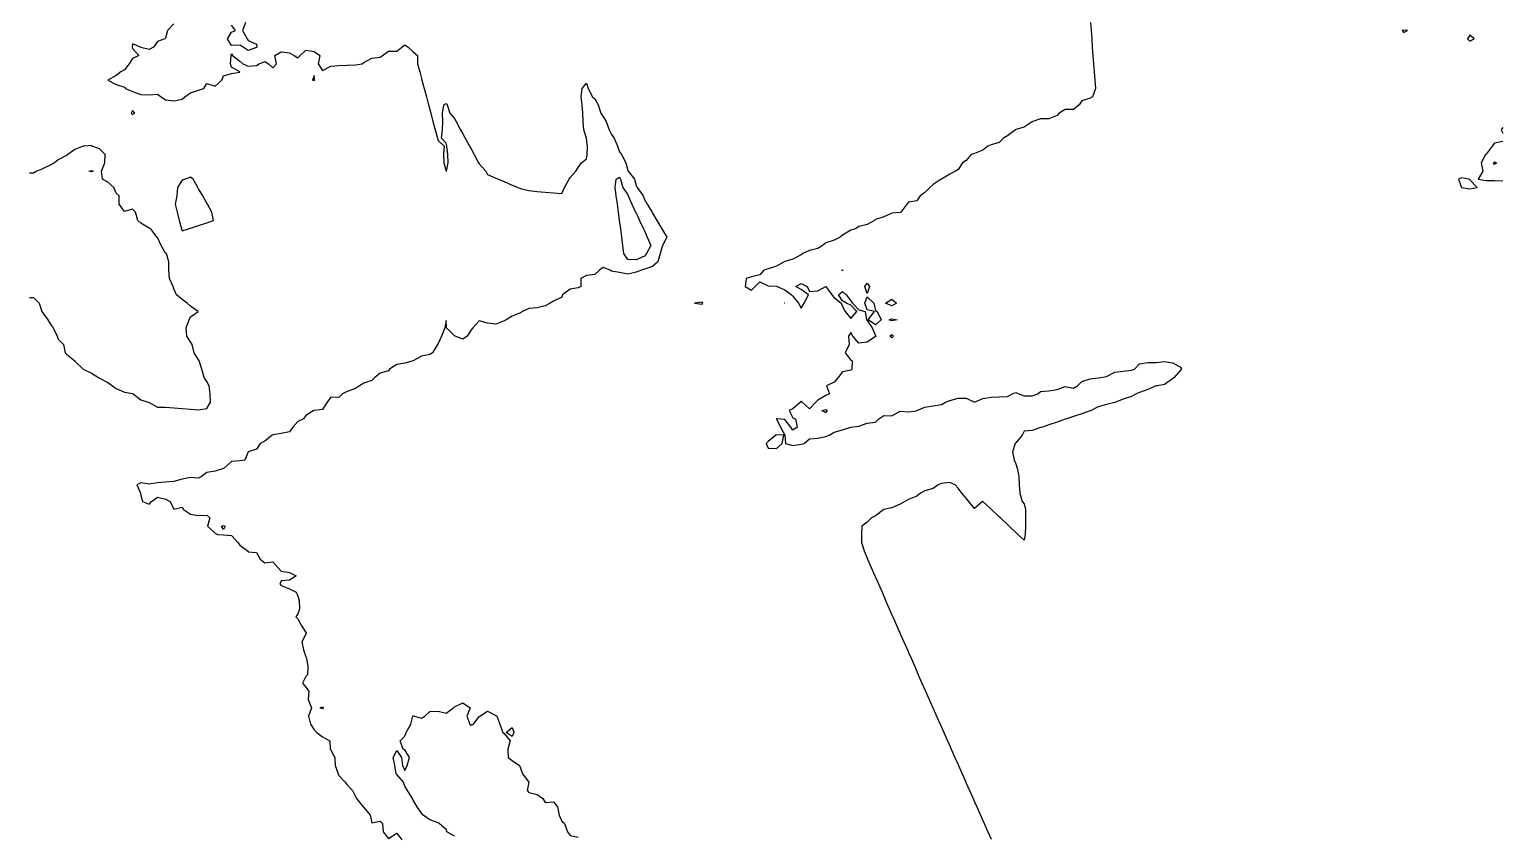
# Model space of a CAD drawing. Header units: metres. Extents: x 2681030 to 2681330, y 1246000 to 1246290.
# Drawn here: x 2681030 to 2681119.2, y 1246189 to 1246237.8 of the extents above; entities that cross this region are included whole.
import ezdxf

# ---------------------------------------------------------------- set-up
doc = ezdxf.new("R2010")
doc.units = ezdxf.units.M
doc.layers.add('BASIS_HOEHENLINIEN', color=8, linetype='Continuous')

msp = doc.modelspace()

# ---------------------------------------------------------------- linework, layer by layer
at = {"layer": 'BASIS_HOEHENLINIEN'}
for points in [[(2681038.75, 1246238.154, 430.5), (2681038.358, 1246237.75, 430.5), (2681038.25, 1246237.295, 430.5), (2681038.193, 1246237.25, 430.5), (2681037.75, 1246237.09, 430.5), (2681037.518, 1246236.75, 430.5), (2681037.25, 1246236.608, 430.5), (2681036.75, 1246236.739, 430.5), (2681036.732, 1246236.75, 430.5), (2681036.25, 1246236.954, 430.5), (2681036.22, 1246236.75, 430.5), (2681036.25, 1246236.666, 430.5), (2681036.627, 1246236.25, 430.5), (2681036.25, 1246236.067, 430.5), (2681036.049, 1246235.75, 430.5), (2681035.75, 1246235.375, 430.5), (2681035.532, 1246235.25, 430.5), (2681035.25, 1246235.041, 430.5), (2681034.752, 1246234.75, 430.5), (2681035.25, 1246234.484, 430.5), (2681035.75, 1246234.331, 430.5), (2681035.811, 1246234.25, 430.5), (2681036.25, 1246234.059, 430.5), (2681036.75, 1246233.889, 430.5), (2681037.25, 1246233.858, 430.5), (2681037.75, 1246233.901, 430.5), (2681037.973, 1246233.75, 430.5), (2681038.25, 1246233.551, 430.5), (2681038.75, 1246233.501, 430.5), (2681039.25, 1246233.605, 430.5), (2681039.423, 1246233.75, 430.5), (2681039.75, 1246233.977, 430.5), (2681040.25, 1246234.149, 430.5), (2681040.574, 1246234.25, 430.5), (2681040.75, 1246234.552, 430.5), (2681041.25, 1246234.379, 430.5), (2681041.651, 1246234.75, 430.5), (2681041.75, 1246235.018, 430.5), (2681042.25, 1246235.154, 430.5), (2681042.75, 1246235.246, 430.5), (2681042.751, 1246235.25, 430.5), (2681042.75, 1246235.255, 430.5), (2681042.25, 1246235.539, 430.5), (2681042.176, 1246235.75, 430.5), (2681042.221, 1246236.25, 430.5), (2681042.25, 1246236.351, 430.5), (2681042.305, 1246236.25, 430.5), (2681042.75, 1246235.895, 430.5), (2681042.923, 1246235.75, 430.5), (2681043.25, 1246235.599, 430.5), (2681043.75, 1246235.639, 430.5), (2681043.918, 1246235.75, 430.5), (2681044.25, 1246235.881, 430.5), (2681044.48, 1246235.75, 430.5), (2681044.75, 1246235.508, 430.5), (2681044.957, 1246235.75, 430.5), (2681044.861, 1246236.25, 430.5), (2681045.25, 1246236.46, 430.5), (2681045.75, 1246236.408, 430.5), (2681046.041, 1246236.25, 430.5), (2681046.25, 1246236.1, 430.5), (2681046.409, 1246236.25, 430.5), (2681046.75, 1246236.577, 430.5), (2681047.25, 1246236.487, 430.5), (2681047.601, 1246236.25, 430.5), (2681047.498, 1246235.75, 430.5), (2681047.75, 1246235.338, 430.5), (2681048.25, 1246235.596, 430.5), (2681048.75, 1246235.636, 430.5), (2681049.25, 1246235.651, 430.5), (2681049.75, 1246235.674, 430.5), (2681050.152, 1246235.75, 430.5), (2681050.25, 1246235.82, 430.5), (2681050.75, 1246236.083, 430.5), (2681051.25, 1246236.137, 430.5), (2681051.385, 1246236.25, 430.5), (2681051.75, 1246236.509, 430.5), (2681052.25, 1246236.503, 430.5), (2681052.564, 1246236.75, 430.5), (2681052.75, 1246236.895, 430.5), (2681052.95, 1246236.75, 430.5), (2681053.25, 1246236.458, 430.5), (2681053.516, 1246236.25, 430.5), (2681053.51, 1246235.75, 430.5), (2681053.643, 1246235.25, 430.5), (2681053.75, 1246234.849, 430.5), (2681053.777, 1246234.75, 430.5), (2681053.91, 1246234.25, 430.5), (2681054.043, 1246233.75, 430.5), (2681054.177, 1246233.25, 430.5), (2681054.25, 1246232.977, 430.5), (2681054.322, 1246232.75, 430.5), (2681054.444, 1246232.25, 430.5), (2681054.577, 1246231.75, 430.5), (2681054.71, 1246231.25, 430.5), (2681054.75, 1246231.102, 430.5), (2681055.116, 1246230.75, 430.5), (2681055.073, 1246230.25, 430.5), (2681055.111, 1246229.75, 430.5), (2681055.244, 1246229.25, 430.5), (2681055.25, 1246229.228, 430.5), (2681055.258, 1246229.25, 430.5), (2681055.364, 1246229.75, 430.5), (2681055.341, 1246230.25, 430.5), (2681055.275, 1246230.75, 430.5), (2681055.25, 1246230.943, 430.5), (2681054.959, 1246231.25, 430.5), (2681055.021, 1246231.75, 430.5), (2681055.033, 1246232.25, 430.5), (2681055.012, 1246232.75, 430.5), (2681055.108, 1246233.25, 430.5), (2681055.25, 1246233.338, 430.5), (2681055.298, 1246233.25, 430.5), (2681055.475, 1246232.75, 430.5), (2681055.75, 1246232.424, 430.5), (2681055.845, 1246232.25, 430.5), (2681056.118, 1246231.75, 430.5), (2681056.25, 1246231.509, 430.5), (2681056.392, 1246231.25, 430.5), (2681056.666, 1246230.75, 430.5), (2681056.75, 1246230.595, 430.5), (2681056.944, 1246230.25, 430.5), (2681057.212, 1246229.75, 430.5), (2681057.25, 1246229.681, 430.5), (2681057.644, 1246229.25, 430.5), (2681057.75, 1246229.037, 430.5), (2681058.25, 1246228.824, 430.5), (2681058.424, 1246228.75, 430.5), (2681058.75, 1246228.612, 430.5), (2681059.25, 1246228.399, 430.5), (2681059.602, 1246228.25, 430.5), (2681059.75, 1246228.187, 430.5), (2681060.25, 1246228.065, 430.5), (2681060.75, 1246228.018, 430.5), (2681061.25, 1246227.973, 430.5), (2681061.75, 1246227.927, 430.5), (2681062.25, 1246227.882, 430.5), (2681062.421, 1246228.25, 430.5), (2681062.691, 1246228.75, 430.5), (2681062.75, 1246228.849, 430.5), (2681063.1, 1246229.25, 430.5), (2681063.25, 1246229.466, 430.5), (2681063.448, 1246229.75, 430.5), (2681063.75, 1246229.989, 430.5), (2681063.784, 1246230.25, 430.5), (2681063.813, 1246230.75, 430.5), (2681063.75, 1246231.228, 430.5), (2681063.736, 1246231.25, 430.5), (2681063.577, 1246231.75, 430.5), (2681063.536, 1246232.25, 430.5), (2681063.518, 1246232.75, 430.5), (2681063.484, 1246233.25, 430.5), (2681063.428, 1246233.75, 430.5), (2681063.481, 1246234.25, 430.5), (2681063.75, 1246234.572, 430.5), (2681063.843, 1246234.25, 430.5), (2681064.117, 1246233.75, 430.5), (2681064.25, 1246233.62, 430.5), (2681064.45, 1246233.25, 430.5), (2681064.61, 1246232.75, 430.5), (2681064.75, 1246232.539, 430.5), (2681064.943, 1246232.25, 430.5), (2681065.111, 1246231.75, 430.5), (2681065.25, 1246231.452, 430.5), (2681065.413, 1246231.25, 430.5), (2681065.623, 1246230.75, 430.5), (2681065.75, 1246230.404, 430.5), (2681065.866, 1246230.25, 430.5), (2681066.134, 1246229.75, 430.5), (2681066.25, 1246229.287, 430.5), (2681066.274, 1246229.25, 430.5), (2681066.65, 1246228.75, 430.5), (2681066.75, 1246228.368, 430.5), (2681066.82, 1246228.25, 430.5), (2681067.175, 1246227.75, 430.5), (2681067.25, 1246227.529, 430.5), (2681067.416, 1246227.25, 430.5), (2681067.721, 1246226.75, 430.5), (2681067.75, 1246226.691, 430.5), (2681068.013, 1246226.25, 430.5), (2681068.25, 1246225.852, 430.5), (2681068.311, 1246225.75, 430.5), (2681068.609, 1246225.25, 430.5), (2681068.343, 1246224.75, 430.5), (2681068.25, 1246224.4, 430.5), (2681068.216, 1246224.25, 430.5), (2681068.057, 1246223.75, 430.5), (2681067.75, 1246223.477, 430.5), (2681067.25, 1246223.307, 430.5), (2681067.076, 1246223.25, 430.5), (2681066.75, 1246223.124, 430.5), (2681066.25, 1246223.004, 430.5), (2681065.75, 1246223.104, 430.5), (2681065.25, 1246223.191, 430.5), (2681065.188, 1246223.25, 430.5), (2681064.75, 1246223.417, 430.5), (2681064.536, 1246223.25, 430.5), (2681064.25, 1246222.991, 430.5), (2681063.75, 1246222.934, 430.5), (2681063.412, 1246222.75, 430.5), (2681063.392, 1246222.25, 430.5), (2681063.25, 1246222.168, 430.5), (2681062.75, 1246222.097, 430.5), (2681062.298, 1246221.75, 430.5), (2681062.25, 1246221.617, 430.5), (2681061.75, 1246221.38, 430.5), (2681061.543, 1246221.25, 430.5), (2681061.25, 1246221.083, 430.5), (2681060.75, 1246220.97, 430.5), (2681060.25, 1246220.931, 430.5), (2681059.878, 1246220.75, 430.5), (2681059.75, 1246220.655, 430.5), (2681059.25, 1246220.471, 430.5), (2681058.885, 1246220.25, 430.5), (2681058.75, 1246220.187, 430.5), (2681058.25, 1246219.988, 430.5), (2681057.75, 1246220.041, 430.5), (2681057.25, 1246220.171, 430.5), (2681056.863, 1246219.75, 430.5), (2681056.75, 1246219.644, 430.5), (2681056.512, 1246219.25, 430.5), (2681056.25, 1246219.066, 430.5), (2681055.785, 1246219.25, 430.5), (2681055.75, 1246219.267, 430.5), (2681055.274, 1246219.75, 430.5), (2681055.25, 1246220.202, 430.5), (2681055.164, 1246219.75, 430.5), (2681054.968, 1246219.25, 430.5), (2681054.75, 1246218.814, 430.5), (2681054.725, 1246218.75, 430.5), (2681054.426, 1246218.25, 430.5), (2681054.25, 1246218.133, 430.5), (2681053.75, 1246218.032, 430.5), (2681053.25, 1246217.754, 430.5), (2681053.24, 1246217.75, 430.5), (2681052.75, 1246217.621, 430.5), (2681052.25, 1246217.537, 430.5), (2681051.808, 1246217.25, 430.5), (2681051.75, 1246217.161, 430.5), (2681051.25, 1246217.008, 430.5), (2681050.921, 1246216.75, 430.5), (2681050.75, 1246216.571, 430.5), (2681050.25, 1246216.396, 430.5), (2681049.997, 1246216.25, 430.5), (2681049.75, 1246216.09, 430.5), (2681049.25, 1246215.911, 430.5), (2681048.972, 1246215.75, 430.5), (2681048.75, 1246215.541, 430.5), (2681048.25, 1246215.557, 430.5), (2681048.03, 1246215.25, 430.5), (2681047.75, 1246214.802, 430.5), (2681047.25, 1246214.757, 430.5), (2681047.226, 1246214.75, 430.5), (2681046.75, 1246214.457, 430.5), (2681046.597, 1246214.25, 430.5), (2681046.25, 1246214.092, 430.5), (2681045.949, 1246213.75, 430.5), (2681045.75, 1246213.456, 430.5), (2681045.25, 1246213.359, 430.5), (2681044.75, 1246213.287, 430.5), (2681044.697, 1246213.25, 430.5), (2681044.25, 1246212.893, 430.5), (2681043.973, 1246212.75, 430.5), (2681043.75, 1246212.41, 430.5), (2681043.25, 1246212.252, 430.5), (2681043.248, 1246212.25, 430.5), (2681043.039, 1246211.75, 430.5), (2681042.75, 1246211.695, 430.5), (2681042.25, 1246211.654, 430.5), (2681041.788, 1246211.25, 430.5), (2681041.75, 1246211.233, 430.5), (2681041.25, 1246211.082, 430.5), (2681040.75, 1246211, 430.5), (2681040.424, 1246210.75, 430.5), (2681040.25, 1246210.661, 430.5), (2681039.75, 1246210.689, 430.5), (2681039.25, 1246210.584, 430.5), (2681038.75, 1246210.443, 430.5), (2681038.25, 1246210.402, 430.5), (2681037.75, 1246210.367, 430.5), (2681037.25, 1246210.294, 430.5), (2681036.75, 1246210.367, 430.5), (2681036.496, 1246210.25, 430.5), (2681036.736, 1246209.75, 430.5), (2681036.75, 1246209.601, 430.5), (2681036.849, 1246209.25, 430.5), (2681037.25, 1246209.073, 430.5), (2681037.398, 1246209.25, 430.5), (2681037.75, 1246209.504, 430.5), (2681038.25, 1246209.385, 430.5), (2681038.516, 1246209.25, 430.5), (2681038.75, 1246208.781, 430.5), (2681039.25, 1246208.9, 430.5), (2681039.33, 1246208.75, 430.5), (2681039.75, 1246208.475, 430.5), (2681040.25, 1246208.397, 430.5), (2681040.75, 1246208.41, 430.5), (2681040.937, 1246208.25, 430.5), (2681040.793, 1246207.75, 430.5), (2681041.25, 1246207.322, 430.5), (2681041.408, 1246207.25, 430.5), (2681041.75, 1246207.219, 430.5), (2681042.25, 1246207.188, 430.5), (2681042.632, 1246206.75, 430.5), (2681042.75, 1246206.604, 430.5), (2681043.208, 1246206.25, 430.5), (2681043.25, 1246206.199, 430.5), (2681043.75, 1246206.146, 430.5), (2681043.985, 1246205.75, 430.5), (2681044.25, 1246205.522, 430.5), (2681044.75, 1246205.59, 430.5), (2681045.045, 1246205.25, 430.5), (2681045.25, 1246205.025, 430.5), (2681045.75, 1246204.946, 430.5), (2681046.15, 1246204.75, 430.5), (2681045.75, 1246204.481, 430.5), (2681045.25, 1246204.439, 430.5), (2681045.158, 1246204.25, 430.5), (2681045.25, 1246204.155, 430.5), (2681045.75, 1246203.958, 430.5), (2681046.149, 1246203.75, 430.5), (2681046.25, 1246203.506, 430.5), (2681046.335, 1246203.25, 430.5), (2681046.356, 1246202.75, 430.5), (2681046.25, 1246202.432, 430.5), (2681046.137, 1246202.25, 430.5), (2681046.25, 1246202.139, 430.5), (2681046.46, 1246201.75, 430.5), (2681046.75, 1246201.307, 430.5), (2681046.788, 1246201.25, 430.5), (2681046.75, 1246201.202, 430.5), (2681046.495, 1246200.75, 430.5), (2681046.604, 1246200.25, 430.5), (2681046.75, 1246199.839, 430.5), (2681046.785, 1246199.75, 430.5), (2681046.867, 1246199.25, 430.5), (2681046.851, 1246198.75, 430.5), (2681046.75, 1246198.65, 430.5), (2681046.537, 1246198.25, 430.5), (2681046.75, 1246198, 430.5), (2681046.932, 1246197.75, 430.5), (2681046.882, 1246197.25, 430.5), (2681047.084, 1246196.75, 430.5), (2681046.912, 1246196.25, 430.5), (2681047.031, 1246195.75, 430.5), (2681047.25, 1246195.425, 430.5), (2681047.413, 1246195.25, 430.5), (2681047.75, 1246194.988, 430.5), (2681048.203, 1246194.75, 430.5), (2681048.209, 1246194.25, 430.5), (2681048.25, 1246194.188, 430.5), (2681048.508, 1246193.75, 430.5), (2681048.527, 1246193.25, 430.5), (2681048.694, 1246192.75, 430.5), (2681048.75, 1246192.661, 430.5), (2681049.118, 1246192.25, 430.5), (2681049.25, 1246192.095, 430.5), (2681049.575, 1246191.75, 430.5), (2681049.75, 1246191.385, 430.5), (2681049.808, 1246191.25, 430.5), (2681050.217, 1246190.75, 430.5), (2681050.25, 1246190.719, 430.5), (2681050.64, 1246190.25, 430.5), (2681050.75, 1246189.794, 430.5), (2681051.25, 1246189.894, 430.5), (2681051.392, 1246189.75, 430.5), (2681051.434, 1246189.25, 430.5), (2681051.75, 1246188.844, 430.5), (2681052.25, 1246189.167, 430.5), (2681052.564, 1246188.75, 430.5)], [(2681043.081, 1246238.25, 430.5), (2681042.908, 1246237.75, 430.5), (2681043.191, 1246237.25, 430.5), (2681043.25, 1246237.148, 430.5), (2681043.75, 1246236.925, 430.5), (2681043.768, 1246236.75, 430.5), (2681043.75, 1246236.735, 430.5), (2681043.25, 1246236.54, 430.5), (2681042.946, 1246236.75, 430.5), (2681042.75, 1246236.877, 430.5), (2681042.25, 1246236.857, 430.5), (2681042.007, 1246237.25, 430.5), (2681042.25, 1246237.658, 430.5), (2681042.492, 1246237.75, 430.5), (2681042.25, 1246238.081, 430.5)], [(2681094.279, 1246238.25, 430), (2681094.315, 1246237.75, 430), (2681094.351, 1246237.25, 430), (2681094.387, 1246236.75, 430), (2681094.423, 1246236.25, 430), (2681094.46, 1246235.75, 430), (2681094.496, 1246235.25, 430), (2681094.532, 1246234.75, 430), (2681094.589, 1246234.25, 430), (2681094.389, 1246233.75, 430), (2681094.25, 1246233.67, 430), (2681093.75, 1246233.508, 430), (2681093.595, 1246233.25, 430), (2681093.25, 1246232.98, 430), (2681092.75, 1246232.977, 430), (2681092.388, 1246232.75, 430), (2681092.25, 1246232.616, 430), (2681091.75, 1246232.412, 430), (2681091.25, 1246232.409, 430), (2681090.78, 1246232.25, 430), (2681090.75, 1246232.221, 430), (2681090.25, 1246231.899, 430), (2681089.75, 1246231.761, 430), (2681089.736, 1246231.75, 430), (2681089.25, 1246231.383, 430), (2681088.996, 1246231.25, 430), (2681088.75, 1246230.986, 430), (2681088.25, 1246230.842, 430), (2681088.047, 1246230.75, 430), (2681087.75, 1246230.511, 430), (2681087.25, 1246230.309, 430), (2681087.048, 1246230.25, 430), (2681086.75, 1246229.892, 430), (2681086.532, 1246229.75, 430), (2681086.25, 1246229.351, 430), (2681086.107, 1246229.25, 430), (2681085.75, 1246229.061, 430), (2681085.25, 1246228.765, 430), (2681085.24, 1246228.75, 430), (2681084.75, 1246228.439, 430), (2681084.538, 1246228.25, 430), (2681084.25, 1246227.947, 430), (2681083.966, 1246227.75, 430), (2681083.75, 1246227.454, 430), (2681083.25, 1246227.373, 430), (2681083.149, 1246227.25, 430), (2681082.778, 1246226.75, 430), (2681082.75, 1246226.735, 430), (2681082.25, 1246226.693, 430), (2681081.75, 1246226.468, 430), (2681081.25, 1246226.307, 430), (2681081.184, 1246226.25, 430), (2681080.75, 1246226.02, 430), (2681080.25, 1246225.89, 430), (2681080.034, 1246225.75, 430), (2681079.75, 1246225.672, 430), (2681079.25, 1246225.37, 430), (2681079.108, 1246225.25, 430), (2681078.75, 1246225.071, 430), (2681078.25, 1246224.911, 430), (2681078.034, 1246224.75, 430), (2681077.75, 1246224.567, 430), (2681077.25, 1246224.444, 430), (2681076.847, 1246224.25, 430), (2681076.75, 1246224.173, 430), (2681076.25, 1246223.915, 430), (2681075.75, 1246223.765, 430), (2681075.722, 1246223.75, 430), (2681075.25, 1246223.499, 430), (2681074.75, 1246223.334, 430), (2681074.496, 1246223.25, 430), (2681074.25, 1246222.961, 430), (2681073.75, 1246222.837, 430), (2681073.42, 1246222.75, 430), (2681073.347, 1246222.25, 430), (2681073.75, 1246222.032, 430), (2681073.953, 1246222.25, 430), (2681074.25, 1246222.551, 430), (2681074.75, 1246222.307, 430), (2681075.25, 1246222.284, 430), (2681075.293, 1246222.25, 430), (2681075.75, 1246222.049, 430), (2681076.155, 1246221.75, 430), (2681076.25, 1246221.665, 430), (2681076.587, 1246221.25, 430), (2681076.75, 1246220.939, 430), (2681076.929, 1246221.25, 430), (2681077.189, 1246221.75, 430), (2681076.75, 1246222.075, 430), (2681076.436, 1246222.25, 430), (2681076.75, 1246222.433, 430), (2681077.11, 1246222.25, 430), (2681077.25, 1246221.948, 430), (2681077.75, 1246222.003, 430), (2681078.248, 1246222.25, 430), (2681078.25, 1246222.253, 430), (2681078.252, 1246222.25, 430), (2681078.611, 1246221.75, 430), (2681078.75, 1246221.586, 430), (2681079.17, 1246221.25, 430), (2681079.25, 1246221.046, 430), (2681079.411, 1246220.75, 430), (2681079.75, 1246220.315, 430), (2681080.123, 1246220.75, 430), (2681079.75, 1246221.12, 430), (2681079.49, 1246221.25, 430), (2681079.25, 1246221.393, 430), (2681079.003, 1246221.75, 430), (2681079.25, 1246221.963, 430), (2681079.482, 1246221.75, 430), (2681079.75, 1246221.386, 430), (2681079.857, 1246221.25, 430), (2681080.25, 1246220.854, 430), (2681080.626, 1246220.75, 430), (2681080.712, 1246220.25, 430), (2681080.75, 1246220.191, 430), (2681081.044, 1246219.75, 430), (2681081.25, 1246219.29, 430), (2681081.272, 1246219.25, 430), (2681081.25, 1246219.235, 430), (2681080.75, 1246218.882, 430), (2681080.25, 1246218.835, 430), (2681079.887, 1246219.25, 430), (2681079.75, 1246219.47, 430), (2681079.62, 1246219.25, 430), (2681079.659, 1246218.75, 430), (2681079.411, 1246218.25, 430), (2681079.75, 1246217.804, 430), (2681079.83, 1246217.75, 430), (2681079.812, 1246217.25, 430), (2681079.75, 1246217.183, 430), (2681079.25, 1246217.083, 430), (2681078.984, 1246216.75, 430), (2681078.75, 1246216.466, 430), (2681078.286, 1246216.25, 430), (2681078.467, 1246215.75, 430), (2681078.25, 1246215.663, 430), (2681077.75, 1246215.371, 430), (2681077.638, 1246215.25, 430), (2681077.25, 1246214.856, 430), (2681076.804, 1246215.25, 430), (2681076.75, 1246215.319, 430), (2681076.71, 1246215.25, 430), (2681076.25, 1246214.842, 430), (2681076.031, 1246214.75, 430), (2681076.25, 1246214.303, 430), (2681076.41, 1246214.25, 430), (2681076.506, 1246213.75, 430), (2681076.25, 1246213.551, 430), (2681076.122, 1246213.75, 430), (2681075.75, 1246214.201, 430), (2681075.302, 1246214.25, 430), (2681075.25, 1246214.252, 430), (2681075.243, 1246214.25, 430), (2681075.25, 1246214.244, 430), (2681075.497, 1246213.75, 430), (2681075.75, 1246213.254, 430), (2681075.757, 1246213.25, 430), (2681075.805, 1246212.75, 430), (2681076.25, 1246212.635, 430), (2681076.75, 1246212.708, 430), (2681076.937, 1246212.75, 430), (2681077.25, 1246213.044, 430), (2681077.75, 1246213.073, 430), (2681078.25, 1246213.168, 430), (2681078.453, 1246213.25, 430), (2681078.75, 1246213.444, 430), (2681079.25, 1246213.59, 430), (2681079.75, 1246213.748, 430), (2681079.767, 1246213.75, 430), (2681080.25, 1246213.8, 430), (2681080.75, 1246213.981, 430), (2681081.25, 1246214.048, 430), (2681081.463, 1246214.25, 430), (2681081.75, 1246214.44, 430), (2681082.25, 1246214.431, 430), (2681082.75, 1246214.704, 430), (2681083.25, 1246214.67, 430), (2681083.75, 1246214.74, 430), (2681083.764, 1246214.75, 430), (2681084.25, 1246214.946, 430), (2681084.75, 1246215.032, 430), (2681085.25, 1246215.124, 430), (2681085.493, 1246215.25, 430), (2681085.75, 1246215.361, 430), (2681086.25, 1246215.505, 430), (2681086.75, 1246215.497, 430), (2681087.246, 1246215.25, 430), (2681087.25, 1246215.247, 430), (2681087.258, 1246215.25, 430), (2681087.75, 1246215.472, 430), (2681088.25, 1246215.551, 430), (2681088.75, 1246215.579, 430), (2681089.25, 1246215.6, 430), (2681089.527, 1246215.75, 430), (2681089.75, 1246215.844, 430), (2681089.94, 1246215.75, 430), (2681090.25, 1246215.641, 430), (2681090.75, 1246215.63, 430), (2681091.078, 1246215.75, 430), (2681091.25, 1246215.895, 430), (2681091.75, 1246215.948, 430), (2681092.25, 1246216.021, 430), (2681092.75, 1246216.207, 430), (2681093.25, 1246216.113, 430), (2681093.485, 1246216.25, 430), (2681093.75, 1246216.507, 430), (2681094.25, 1246216.678, 430), (2681094.75, 1246216.735, 430), (2681094.906, 1246216.75, 430), (2681095.25, 1246216.812, 430), (2681095.75, 1246217.063, 430), (2681096.25, 1246217.131, 430), (2681096.75, 1246217.194, 430), (2681096.934, 1246217.25, 430), (2681097.25, 1246217.579, 430), (2681097.75, 1246217.648, 430), (2681098.25, 1246217.651, 430), (2681098.75, 1246217.712, 430), (2681099.25, 1246217.631, 430), (2681099.75, 1246217.378, 430), (2681099.789, 1246217.25, 430), (2681099.75, 1246217.219, 430), (2681099.352, 1246216.75, 430), (2681099.25, 1246216.662, 430), (2681098.75, 1246216.325, 430), (2681098.341, 1246216.25, 430), (2681098.25, 1246216.236, 430), (2681097.75, 1246216.027, 430), (2681097.25, 1246215.843, 430), (2681097.047, 1246215.75, 430), (2681096.75, 1246215.595, 430), (2681096.25, 1246215.433, 430), (2681095.798, 1246215.25, 430), (2681095.75, 1246215.231, 430), (2681095.25, 1246215.11, 430), (2681094.75, 1246214.966, 430), (2681094.315, 1246214.75, 430), (2681094.25, 1246214.728, 430), (2681093.75, 1246214.558, 430), (2681093.25, 1246214.387, 430), (2681092.847, 1246214.25, 430), (2681092.75, 1246214.217, 430), (2681092.25, 1246214.047, 430), (2681091.75, 1246213.879, 430), (2681091.362, 1246213.75, 430), (2681091.25, 1246213.713, 430), (2681090.75, 1246213.543, 430), (2681090.25, 1246213.509, 430), (2681090.132, 1246213.25, 430), (2681089.75, 1246212.791, 430), (2681089.721, 1246212.75, 430), (2681089.559, 1246212.25, 430), (2681089.659, 1246211.75, 430), (2681089.75, 1246211.515, 430), (2681089.828, 1246211.25, 430), (2681089.933, 1246210.75, 430), (2681089.953, 1246210.25, 430), (2681090, 1246209.75, 430), (2681090.142, 1246209.25, 430), (2681090.25, 1246209.109, 430), (2681090.346, 1246208.75, 430), (2681090.347, 1246208.25, 430), (2681090.34, 1246207.75, 430), (2681090.324, 1246207.25, 430), (2681090.25, 1246206.896, 430), (2681089.874, 1246207.25, 430), (2681089.75, 1246207.367, 430), (2681089.346, 1246207.75, 430), (2681089.25, 1246207.84, 430), (2681088.815, 1246208.25, 430), (2681088.75, 1246208.312, 430), (2681088.287, 1246208.75, 430), (2681088.25, 1246208.785, 430), (2681087.757, 1246209.25, 430), (2681087.75, 1246209.257, 430), (2681087.736, 1246209.25, 430), (2681087.25, 1246208.825, 430), (2681086.9, 1246209.25, 430), (2681086.75, 1246209.433, 430), (2681086.49, 1246209.75, 430), (2681086.25, 1246210.041, 430), (2681086.078, 1246210.25, 430), (2681085.75, 1246210.399, 430), (2681085.25, 1246210.328, 430), (2681085.056, 1246210.25, 430), (2681084.75, 1246210.036, 430), (2681084.25, 1246209.895, 430), (2681083.973, 1246209.75, 430), (2681083.75, 1246209.568, 430), (2681083.25, 1246209.368, 430), (2681083.032, 1246209.25, 430), (2681082.75, 1246209.073, 430), (2681082.25, 1246208.86, 430), (2681081.753, 1246208.75, 430), (2681081.75, 1246208.749, 430), (2681081.25, 1246208.376, 430), (2681081.001, 1246208.25, 430), (2681080.75, 1246207.987, 430), (2681080.426, 1246207.75, 430), (2681080.402, 1246207.25, 430), (2681080.414, 1246206.75, 430), (2681080.557, 1246206.25, 430), (2681080.75, 1246205.808, 430), (2681080.775, 1246205.75, 430), (2681080.993, 1246205.25, 430), (2681081.211, 1246204.75, 430), (2681081.25, 1246204.661, 430), (2681081.43, 1246204.25, 430), (2681081.648, 1246203.75, 430), (2681081.75, 1246203.517, 430), (2681081.866, 1246203.25, 430), (2681082.084, 1246202.75, 430), (2681082.25, 1246202.37, 430), (2681082.303, 1246202.25, 430), (2681082.522, 1246201.75, 430), (2681082.741, 1246201.25, 430), (2681082.75, 1246201.228, 430), (2681082.962, 1246200.75, 430), (2681083.183, 1246200.25, 430), (2681083.25, 1246200.098, 430), (2681083.404, 1246199.75, 430), (2681083.626, 1246199.25, 430), (2681083.75, 1246198.968, 430), (2681083.846, 1246198.75, 430), (2681084.068, 1246198.25, 430), (2681084.25, 1246197.839, 430), (2681084.29, 1246197.75, 430), (2681084.511, 1246197.25, 430), (2681084.732, 1246196.75, 430), (2681084.75, 1246196.709, 430), (2681084.953, 1246196.25, 430), (2681085.175, 1246195.75, 430), (2681085.25, 1246195.58, 430), (2681085.396, 1246195.25, 430), (2681085.617, 1246194.75, 430), (2681085.75, 1246194.45, 430), (2681085.839, 1246194.25, 430), (2681086.059, 1246193.75, 430), (2681086.25, 1246193.32, 430), (2681086.281, 1246193.25, 430), (2681086.503, 1246192.75, 430), (2681086.723, 1246192.25, 430), (2681086.75, 1246192.19, 430), (2681086.945, 1246191.75, 430), (2681087.166, 1246191.25, 430), (2681087.25, 1246191.061, 430), (2681087.387, 1246190.75, 430), (2681087.609, 1246190.25, 430), (2681087.75, 1246189.931, 430), (2681087.83, 1246189.75, 430), (2681088.051, 1246189.25, 430), (2681088.25, 1246188.801, 430)], [(2681113.25, 1246237.642, 429.5), (2681113.481, 1246237.75, 429.5), (2681113.25, 1246237.788, 429.5), (2681113.16, 1246237.75, 429.5), (2681113.25, 1246237.642, 429.5)], [(2681117.25, 1246237.118, 429.5), (2681117.526, 1246237.25, 429.5), (2681117.25, 1246237.467, 429.5), (2681117.112, 1246237.25, 429.5), (2681117.25, 1246237.118, 429.5)], [(2681047.25, 1246234.733, 430.5), (2681047.277, 1246234.75, 430.5), (2681047.25, 1246235.033, 430.5), (2681047.137, 1246234.75, 430.5), (2681047.25, 1246234.733, 430.5)], [(2681036.25, 1246232.677, 430.5), (2681036.381, 1246232.75, 430.5), (2681036.25, 1246232.922, 430.5), (2681036.154, 1246232.75, 430.5), (2681036.25, 1246232.677, 430.5)], [(2681119.25, 1246231.877, 429.5), (2681119.149, 1246231.75, 429.5), (2681119.25, 1246231.539, 429.5)], [(2681030, 1246221.598, 430.5), (2681030.25, 1246221.598, 430.5), (2681030.59, 1246221.25, 430.5), (2681030.746, 1246220.75, 430.5), (2681030.75, 1246220.744, 430.5), (2681031.117, 1246220.25, 430.5), (2681031.25, 1246219.991, 430.5), (2681031.44, 1246219.75, 430.5), (2681031.67, 1246219.25, 430.5), (2681031.75, 1246219.079, 430.5), (2681032.066, 1246218.75, 430.5), (2681032.17, 1246218.25, 430.5), (2681032.25, 1246218.152, 430.5), (2681032.743, 1246217.75, 430.5), (2681032.75, 1246217.743, 430.5), (2681033.248, 1246217.25, 430.5), (2681033.25, 1246217.248, 430.5), (2681033.75, 1246217.006, 430.5), (2681034.182, 1246216.75, 430.5), (2681034.25, 1246216.715, 430.5), (2681034.75, 1246216.45, 430.5), (2681035.029, 1246216.25, 430.5), (2681035.25, 1246216.092, 430.5), (2681035.75, 1246215.869, 430.5), (2681036.25, 1246215.772, 430.5), (2681036.281, 1246215.75, 430.5), (2681036.75, 1246215.387, 430.5), (2681037.184, 1246215.25, 430.5), (2681037.25, 1246215.226, 430.5), (2681037.75, 1246214.943, 430.5), (2681038.25, 1246214.962, 430.5), (2681038.75, 1246214.914, 430.5), (2681039.25, 1246214.867, 430.5), (2681039.75, 1246214.831, 430.5), (2681040.25, 1246214.793, 430.5), (2681040.75, 1246214.882, 430.5), (2681040.958, 1246215.25, 430.5), (2681040.941, 1246215.75, 430.5), (2681040.892, 1246216.25, 430.5), (2681040.75, 1246216.505, 430.5), (2681040.582, 1246216.75, 430.5), (2681040.446, 1246217.25, 430.5), (2681040.285, 1246217.75, 430.5), (2681040.25, 1246217.811, 430.5), (2681039.977, 1246218.25, 430.5), (2681039.85, 1246218.75, 430.5), (2681039.75, 1246218.902, 430.5), (2681039.534, 1246219.25, 430.5), (2681039.495, 1246219.75, 430.5), (2681039.679, 1246220.25, 430.5), (2681039.75, 1246220.429, 430.5), (2681040.221, 1246220.75, 430.5), (2681039.75, 1246221.077, 430.5), (2681039.552, 1246221.25, 430.5), (2681039.25, 1246221.474, 430.5), (2681038.9, 1246221.75, 430.5), (2681038.75, 1246222.123, 430.5), (2681038.708, 1246222.25, 430.5), (2681038.486, 1246222.75, 430.5), (2681038.453, 1246223.25, 430.5), (2681038.45, 1246223.75, 430.5), (2681038.295, 1246224.25, 430.5), (2681038.25, 1246224.286, 430.5), (2681037.973, 1246224.75, 430.5), (2681037.75, 1246225.221, 430.5), (2681037.725, 1246225.25, 430.5), (2681037.346, 1246225.75, 430.5), (2681037.25, 1246225.799, 430.5), (2681036.75, 1246226.087, 430.5), (2681036.563, 1246226.25, 430.5), (2681036.424, 1246226.75, 430.5), (2681036.25, 1246226.936, 430.5), (2681035.75, 1246226.8, 430.5), (2681035.431, 1246227.25, 430.5), (2681035.444, 1246227.75, 430.5), (2681035.25, 1246227.913, 430.5), (2681035.121, 1246228.25, 430.5), (2681034.75, 1246228.576, 430.5), (2681034.421, 1246228.75, 430.5), (2681034.37, 1246229.25, 430.5), (2681034.558, 1246229.75, 430.5), (2681034.591, 1246230.25, 430.5), (2681034.25, 1246230.602, 430.5), (2681033.788, 1246230.75, 430.5), (2681033.75, 1246230.8, 430.5), (2681033.333, 1246230.75, 430.5), (2681033.25, 1246230.747, 430.5), (2681032.75, 1246230.544, 430.5), (2681032.32, 1246230.25, 430.5), (2681032.25, 1246230.19, 430.5), (2681031.75, 1246229.923, 430.5), (2681031.515, 1246229.75, 430.5), (2681031.25, 1246229.609, 430.5), (2681030.75, 1246229.361, 430.5), (2681030.45, 1246229.25, 430.5), (2681030.25, 1246229.123, 430.5), (2681030, 1246229.123, 430.5)], [(2681119.25, 1246231.045, 429.5), (2681118.75, 1246230.932, 429.5), (2681118.604, 1246230.75, 429.5), (2681118.25, 1246230.272, 429.5), (2681118.208, 1246230.25, 429.5), (2681117.945, 1246229.75, 429.5), (2681118.049, 1246229.25, 429.5), (2681117.764, 1246228.75, 429.5), (2681118.25, 1246228.682, 429.5), (2681118.75, 1246228.673, 429.5), (2681119.25, 1246228.665, 429.5)], [(2681118.863, 1246229.75, 429.5), (2681118.75, 1246229.655, 429.5), (2681118.688, 1246229.75, 429.5), (2681118.75, 1246229.814, 429.5), (2681118.863, 1246229.75, 429.5)], [(2681033.855, 1246229.25, 430.5), (2681033.75, 1246229.195, 430.5), (2681033.589, 1246229.25, 430.5), (2681033.75, 1246229.273, 430.5), (2681033.855, 1246229.25, 430.5)], [(2681039.25, 1246225.62, 430.5), (2681039.636, 1246225.75, 430.5), (2681039.75, 1246225.788, 430.5), (2681040.25, 1246225.954, 430.5), (2681040.75, 1246226.12, 430.5), (2681041.147, 1246226.25, 430.5), (2681041.041, 1246226.75, 430.5), (2681040.785, 1246227.25, 430.5), (2681040.75, 1246227.311, 430.5), (2681040.494, 1246227.75, 430.5), (2681040.25, 1246228.168, 430.5), (2681040.202, 1246228.25, 430.5), (2681039.909, 1246228.75, 430.5), (2681039.75, 1246228.877, 430.5), (2681039.429, 1246228.75, 430.5), (2681039.25, 1246228.707, 430.5), (2681038.97, 1246228.25, 430.5), (2681038.927, 1246227.75, 430.5), (2681038.824, 1246227.25, 430.5), (2681038.95, 1246226.75, 430.5), (2681039.079, 1246226.25, 430.5), (2681039.214, 1246225.75, 430.5), (2681039.25, 1246225.62, 430.5)], [(2681067.37, 1246224.25, 431), (2681067.25, 1246224.099, 431), (2681066.75, 1246223.875, 431), (2681066.25, 1246223.89, 431), (2681066.013, 1246224.25, 431), (2681065.947, 1246224.75, 431), (2681065.881, 1246225.25, 431), (2681065.815, 1246225.75, 431), (2681065.75, 1246226.247, 431), (2681065.75, 1246226.25, 431), (2681065.684, 1246226.75, 431), (2681065.618, 1246227.25, 431), (2681065.552, 1246227.75, 431), (2681065.486, 1246228.25, 431), (2681065.551, 1246228.75, 431), (2681065.75, 1246228.878, 431), (2681065.807, 1246228.75, 431), (2681065.945, 1246228.25, 431), (2681066.25, 1246227.803, 431), (2681066.274, 1246227.75, 431), (2681066.499, 1246227.25, 431), (2681066.72, 1246226.75, 431), (2681066.75, 1246226.711, 431), (2681066.961, 1246226.25, 431), (2681067.19, 1246225.75, 431), (2681067.25, 1246225.62, 431), (2681067.419, 1246225.25, 431), (2681067.649, 1246224.75, 431), (2681067.37, 1246224.25, 431)], [(2681117.25, 1246228.176, 429.5), (2681117.693, 1246228.25, 429.5), (2681117.25, 1246228.714, 429.5), (2681117.192, 1246228.75, 429.5), (2681116.75, 1246228.845, 429.5), (2681116.574, 1246228.75, 429.5), (2681116.75, 1246228.252, 429.5), (2681116.751, 1246228.25, 429.5), (2681117.25, 1246228.176, 429.5)], [(2681079.269, 1246223.25, 430), (2681079.25, 1246223.214, 430), (2681079.21, 1246223.25, 430), (2681079.25, 1246223.27, 430), (2681079.269, 1246223.25, 430)], [(2681080.885, 1246222.25, 430), (2681080.75, 1246221.829, 430), (2681080.599, 1246222.25, 430), (2681080.75, 1246222.457, 430), (2681080.885, 1246222.25, 430)], [(2681081.594, 1246220.25, 430), (2681081.25, 1246219.932, 430), (2681080.799, 1246220.25, 430), (2681081.187, 1246220.75, 430), (2681080.75, 1246220.84, 430), (2681080.608, 1246221.25, 430), (2681080.75, 1246221.624, 430), (2681081.148, 1246221.25, 430), (2681081.25, 1246220.805, 430), (2681081.359, 1246220.75, 430), (2681081.594, 1246220.25, 430)], [(2681070.75, 1246221.189, 430), (2681070.802, 1246221.25, 430), (2681070.75, 1246221.306, 430), (2681070.289, 1246221.25, 430), (2681070.75, 1246221.189, 430)], [(2681075.75, 1246221.246, 430), (2681075.754, 1246221.25, 430), (2681075.75, 1246221.255, 430), (2681075.745, 1246221.25, 430), (2681075.75, 1246221.246, 430)], [(2681082.532, 1246221.25, 430), (2681082.25, 1246221.083, 430), (2681081.867, 1246221.25, 430), (2681082.25, 1246221.496, 430), (2681082.532, 1246221.25, 430)], [(2681082.565, 1246220.25, 430), (2681082.25, 1246220.183, 430), (2681082.088, 1246220.25, 430), (2681082.25, 1246220.295, 430), (2681082.565, 1246220.25, 430)], [(2681082.341, 1246219.25, 430), (2681082.25, 1246219.143, 430), (2681082.13, 1246219.25, 430), (2681082.25, 1246219.348, 430), (2681082.341, 1246219.25, 430)], [(2681078.323, 1246214.75, 430), (2681078.25, 1246214.617, 430), (2681078.004, 1246214.75, 430), (2681078.25, 1246214.803, 430), (2681078.323, 1246214.75, 430)], [(2681075.25, 1246212.451, 430), (2681075.597, 1246212.75, 430), (2681075.701, 1246213.25, 430), (2681075.25, 1246213.282, 430), (2681075.214, 1246213.25, 430), (2681074.75, 1246212.866, 430), (2681074.639, 1246212.75, 430), (2681074.75, 1246212.472, 430), (2681075.25, 1246212.451, 430)], [(2681041.854, 1246207.75, 430.5), (2681041.75, 1246207.537, 430.5), (2681041.644, 1246207.75, 430.5), (2681041.75, 1246207.789, 430.5), (2681041.854, 1246207.75, 430.5)], [(2681047.795, 1246196.75, 430.5), (2681047.75, 1246196.685, 430.5), (2681047.61, 1246196.75, 430.5), (2681047.75, 1246196.807, 430.5), (2681047.795, 1246196.75, 430.5)], [(2681055.75, 1246188.983, 430.5), (2681055.294, 1246189.25, 430.5), (2681055.25, 1246189.382, 430.5), (2681054.825, 1246189.75, 430.5), (2681054.75, 1246189.793, 430.5), (2681054.25, 1246189.959, 430.5), (2681053.855, 1246190.25, 430.5), (2681053.75, 1246190.366, 430.5), (2681053.478, 1246190.75, 430.5), (2681053.25, 1246191.161, 430.5), (2681053.201, 1246191.25, 430.5), (2681052.907, 1246191.75, 430.5), (2681052.75, 1246192.008, 430.5), (2681052.651, 1246192.25, 430.5), (2681052.25, 1246192.716, 430.5), (2681052.224, 1246192.75, 430.5), (2681052.133, 1246193.25, 430.5), (2681052.032, 1246193.75, 430.5), (2681052.25, 1246194.164, 430.5), (2681052.547, 1246193.75, 430.5), (2681052.594, 1246193.25, 430.5), (2681052.75, 1246192.945, 430.5), (2681052.891, 1246193.25, 430.5), (2681053.021, 1246193.75, 430.5), (2681052.75, 1246194.209, 430.5), (2681052.635, 1246194.25, 430.5), (2681052.457, 1246194.75, 430.5), (2681052.75, 1246195.026, 430.5), (2681052.824, 1246195.25, 430.5), (2681053.094, 1246195.75, 430.5), (2681053.226, 1246196.25, 430.5), (2681053.25, 1246196.28, 430.5), (2681053.316, 1246196.25, 430.5), (2681053.75, 1246196.13, 430.5), (2681053.956, 1246196.25, 430.5), (2681054.25, 1246196.524, 430.5), (2681054.75, 1246196.539, 430.5), (2681055.25, 1246196.428, 430.5), (2681055.688, 1246196.75, 430.5), (2681055.75, 1246196.807, 430.5), (2681056.25, 1246197.043, 430.5), (2681056.701, 1246196.75, 430.5), (2681056.505, 1246196.25, 430.5), (2681056.669, 1246195.75, 430.5), (2681056.75, 1246195.695, 430.5), (2681056.893, 1246195.75, 430.5), (2681057.25, 1246196.222, 430.5), (2681057.275, 1246196.25, 430.5), (2681057.75, 1246196.545, 430.5), (2681058.25, 1246196.289, 430.5), (2681058.323, 1246196.25, 430.5), (2681058.486, 1246195.75, 430.5), (2681058.673, 1246195.25, 430.5), (2681058.75, 1246195.198, 430.5), (2681059.112, 1246194.75, 430.5), (2681058.986, 1246194.25, 430.5), (2681059.008, 1246193.75, 430.5), (2681059.25, 1246193.565, 430.5), (2681059.685, 1246193.25, 430.5), (2681059.75, 1246193.1, 430.5), (2681059.869, 1246192.75, 430.5), (2681060.25, 1246192.25, 430.5), (2681060.25, 1246192.25, 430.5), (2681060.25, 1246192.25, 430.5), (2681060.144, 1246191.75, 430.5), (2681060.25, 1246191.615, 430.5), (2681060.75, 1246191.508, 430.5), (2681061.09, 1246191.25, 430.5), (2681061.25, 1246191.026, 430.5), (2681061.75, 1246191.059, 430.5), (2681061.982, 1246190.75, 430.5), (2681062.091, 1246190.25, 430.5), (2681062.25, 1246189.882, 430.5), (2681062.405, 1246189.75, 430.5), (2681062.601, 1246189.25, 430.5), (2681062.75, 1246189.018, 430.5), (2681063.25, 1246188.917, 430.5)], [(2681059.335, 1246195.25, 430.5), (2681059.25, 1246195.012, 430.5), (2681058.877, 1246195.25, 430.5), (2681059.25, 1246195.561, 430.5), (2681059.335, 1246195.25, 430.5)]]:
    msp.add_polyline3d(points, dxfattribs=at)

doc.saveas('drawing.dxf')
